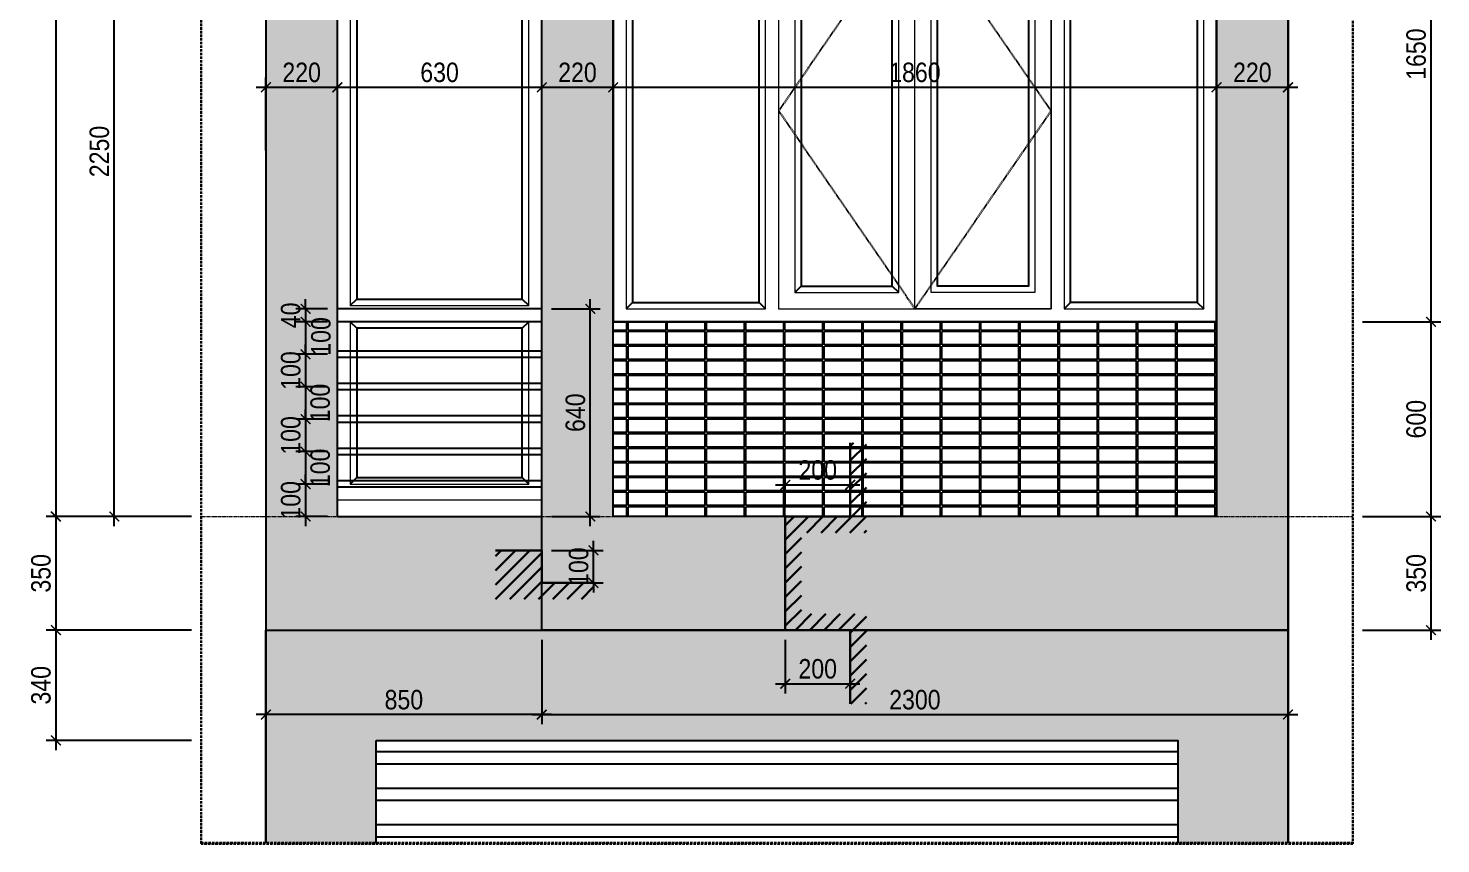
# Model space of a CAD drawing. Header units: millimetres. Extents: x -82962 to 19744, y -138000 to 4535.
# Drawn here: x -7870 to -3517, y -92040 to -89527 of the extents above; entities that cross this region are included whole.
import ezdxf
from ezdxf.xclip import XClip

# ---------------------------------------------------------------- set-up
doc = ezdxf.new("R2010")
doc.units = ezdxf.units.MM
doc.header["$LTSCALE"] = 1000
doc.header["$MEASUREMENT"] = 0
doc.header["$XCLIPFRAME"] = 2
doc.header["$PDMODE"] = 3
doc.linetypes.add('CENTER2', pattern=[1.125, 0.75, -0.125, 0.125, -0.125])
doc.linetypes.add('HIDDEN', pattern=[0.375, 0.25, -0.125])
doc.layers.get('0').update_dxf_attribs({"lineweight": 30})
doc.layers.get('DEFPOINTS').update_dxf_attribs({"color": 4, "lineweight": 30})
for name, color, linetype in [('A-TUONG', 4, 'Continuous'), ('HATCH', 251, 'Continuous'), ('net-vatlieu', 250, 'Continuous'), ('NETDUT', 8, 'Continuous')]:
    doc.layers.add(name, color=color, linetype=linetype)
for name, color, linetype, lineweight in [('CCA - DOOR', 34, 'Continuous', 20), ('Door-Windows', 142, 'Continuous', 25), ('NET CAT', 11, 'Continuous', 5), ('THAY', 4, 'Continuous', 30), ('TRUC', 1, 'CENTER2', 9)]:
    doc.layers.add(name, color=color, linetype=linetype, lineweight=lineweight)
doc.styles.add('ARIAL', font='arial.ttf', dxfattribs={"width": 0.85})
doc.dimstyles.new('DIM 1-100', dxfattribs={"dimscale": 0, "dimtxt": 2, "dimasz": 1, "dimexe": 1, "dimexo": 1, "dimgap": 0.5, "dimtad": 1, "dimdec": 4, "dimrnd": 1, "dimdsep": 46, "dimtxsty": 'ARIAL', "dimblk1": 'ARCHTICK', "dimblk2": 'ARCHTICK', "dimsah": 1, "dimcen": 2, "dimdle": 1, "dimclrd": 9, "dimclre": 9, "dimclrt": 1, "dimadec": 0, "dimazin": 0, "dimtfac": 1, "dimtdec": 4, "dimtix": 1, "dimtmove": 2, "dimatfit": 3, "dimldrblk": 'DOT', "dimfxl": 1, "dimtvp": 1, "dimtolj": 1, "dimarcsym": 0})
pattern_1 = [(45, (-3105.553, -22425.494), (-22.097087, 22.097087), [])]

# ---------------------------------------------------------------- blocks, each defined once
blk = doc.blocks.new('md')
at = {"layer": 'HATCH', "ltscale": 0.2}
h = blk.add_hatch(dxfattribs=at)
h.set_pattern_fill('BRICK20', color=256, scale=15, style=0, pattern_type=2)
h.set_pattern_definition([(180, (-93160.23, -104948.21), (-6e-15, -45), [116.25, -4.60305]), (90, (-93160.23, -104948.21), (-120.85305, 7e-15), [41.25, -3.75]), (90, (-93156.48, -104948.21), (-120.85305, 7e-15), [41.25, -3.75]), (180, (-93160.23, -104951.96), (-6e-15, -45), [116.25, -4.60305])])
h.paths.add_polyline_path([(-78592.6, -127831.1), (-79057.6, -127831.1), (-79522.6, -127831.1), (-79987.6, -127831.1), (-80372.6, -127831.1), (-80372.6, -128431.1), (-78592.6, -128431.1)])
h.paths.add_polyline_path([(-80372.6, -127831.1), (-80452.6, -127831.1), (-80452.6, -128431.1), (-80372.6, -128431.1)])
h = blk.add_hatch(dxfattribs=at)
h.set_pattern_fill('ANSI32', color=256, scale=300, angle=135, style=0)
h.set_pattern_definition([(180, (-81072.57, -132181.11), (-2e-14, -112.5), []), (180, (-81110.07, -132143.61), (-2e-14, -112.5), [])])
h.paths.add_polyline_path([(-81182.6, -129121.1), (-78712.6, -129121.1), (-78712.6, -132031.1), (-81182.6, -132031.1)])
at = {"layer": 'net-vatlieu', "ltscale": 0.2}
h = blk.add_hatch(dxfattribs=at)
h.set_pattern_fill('AR-SAND', color=256, scale=20, style=0)
h.set_pattern_definition([(37.5, (-80672.57, -128781.108), (-1.25987, 38.536475), [0, -30.4, 0, -34, 0, -32.5]), (7.5, (-80672.57, -128781.11), (35.39553, 56.44292), [0, -16.4, 0, -27.4, 0, -10.5]), (327.5, (-80697.17, -128781.108), (62.28284, 0.11318), [0, -10, 0, -36, 0, -47]), (317.5, (-80697.17, -128781.11), (60.12253, 17.5535), [0, -5, 0, -23.6, 0, -27])])
h.paths.add_polyline_path([(-80672.6, -128431.1), (-81302.6, -128431.1), (-81302.6, -127791.1), (-81302.6, -126181.1), (-81302.6, -118201.1), (-78372.6, -118201.1), (-78372.6, -117981.1), (-81522.6, -117981.1), (-81522.6, -128781.1), (-80672.6, -128781.1)])
h = blk.add_hatch(dxfattribs=at)
h.set_pattern_fill('AR-SAND', color=256, scale=30, style=0)
h.set_pattern_definition([(37.5, (-80672.57, -128781.11), (-1.8898, 57.8047), [0, -45.6, 0, -51, 0, -48.75]), (7.5, (-80672.57, -128781.11), (53.0933, 84.6644), [0, -24.6, 0, -41.1, 0, -15.75]), (327.5, (-80709.47, -128781.11), (93.42426, 0.16977), [0, -15, 0, -54, 0, -70.5]), (317.5, (-80709.47, -128781.11), (90.1838, 26.3303), [0, -7.5, 0, -35.4, 0, -40.5])])
h.paths.add_polyline_path([(-78372.6, -124831.1), (-80672.6, -124831.1), (-80672.6, -128781.1), (-78372.6, -128781.1)])
h.paths.add_polyline_path([(-78592.6, -125181.1), (-78592.6, -128431.1), (-80452.6, -128431.1), (-80452.6, -125181.1)], flags=16)
h = blk.add_hatch(dxfattribs=at)
h.set_pattern_fill('AR-CONC', color=256, scale=20, style=0)
h.set_pattern_definition([(50, (0, -450), (143.45204, -12.55043), [15, -165]), (355, (0, -450), (-27.75027, 150.43843), [12, -132]), (100.4514, (11.95, -451.05), (115.70188, 137.88791), [12.74804, -140.22842]), (46.1842, (0, -410), (213.4482, -33.1038), [22.5, -247.5]), (96.6356, (17.79, -412.76), (186.93254, 194.82357), [19.12206, -210.3426]), (351.1842, (0, -410), (186.9324, 194.82372), [18, -198]), (21, (20, -420), (119.38141, -80.52378), [15, -165]), (326, (20, -420), (48.66307, 145.03001), [12, -132]), (71.4514, (29.95, -426.71), (168.04453, 64.5061), [12.74804, -140.22842]), (37.5, (0, -450), (2.431971, 66.57877), [0, -130.4, 0, -134, 0, -132.5]), (7.5, (0, -450), (52.613907, 78.882342), [0, -76.4, 0, -127.4, 0, -50.5]), (327.5, (-44.6, -450), (106.764487, -4.510974), [0, -50, 0, -156, 0, -207]), (317.5, (-64.6, -450), (116.637234, 20.020996), [0, -65, 0, -103.6, 0, -147])])
h.paths.add_polyline_path([(-78372.6, -128781.1), (-81522.6, -128781.1), (-81522.6, -132181.1), (-81182.6, -132181.1), (-81182.6, -129121.1), (-78712.6, -129121.1), (-78712.6, -132181.1), (-78372.6, -132181.1)])
at = {"ltscale": 0.2}
blk.add_lwpolyline([(-80452.6, -126181.1), (-78592.6, -126181.1), (-78592.6, -127831.1), (-80452.6, -127831.1)], close=True, dxfattribs=at)
at = {"layer": 'A-TUONG', "linetype": 'Continuous'}
blk.add_line((-81302.6, -128431.1), (-80672.6, -128431.1), dxfattribs=at)
for points in [[(-81522.6, -132181.1), (-78372.6, -132181.1), (-78372.6, -117981.1), (-81522.6, -117981.1)], [(-80672.6, -124831.1), (-78372.6, -124831.1), (-78372.6, -128781.1), (-80672.6, -128781.1)], [(-80452.6, -125181.1), (-78592.6, -125181.1), (-78592.6, -128431.1), (-80452.6, -128431.1)], [(-81522.6, -128781.1), (-78372.6, -128781.1), (-78372.6, -132181.1), (-81522.6, -132181.1)], [(-81182.6, -129121.1), (-78712.6, -129121.1), (-78712.6, -132031.1), (-81182.6, -132031.1)]]:
    blk.add_lwpolyline(points, close=True, dxfattribs=at)
blk.add_lwpolyline([(-81302.6, -128431.1), (-81302.6, -118201.1), (-78372.6, -118201.1)], dxfattribs=at)
at = {"layer": 'CCA - DOOR'}
for points in [[(-81302.6, -126181.1), (-80672.6, -126181.1), (-80672.6, -128381.1), (-81302.6, -128381.1)], [(-80712.6, -126571.1), (-81262.6, -126571.1), (-81262.6, -127781.1), (-80712.6, -127781.1)], [(-79982.6, -126571.1), (-80412.6, -126571.1), (-80412.6, -127791.1), (-79982.6, -127791.1)], [(-79102.6, -126571.1), (-79942.6, -126571.1), (-79942.6, -127791.1), (-79102.6, -127791.1)], [(-79522.6, -126571.1), (-79942.6, -126571.1), (-79942.6, -127791.1), (-79522.6, -127791.1)], [(-79522.6, -126571.1), (-79102.6, -126571.1), (-79102.6, -127791.1), (-79522.6, -127791.1)], [(-78632.6, -126571.1), (-79062.6, -126571.1), (-79062.6, -127791.1), (-78632.6, -127791.1)], [(-79572.6, -126621.1), (-79892.6, -126621.1), (-79892.6, -127741.1), (-79572.6, -127741.1)], [(-79472.6, -126621.1), (-79152.6, -126621.1), (-79152.6, -127741.1), (-79472.6, -127741.1)], [(-80712.6, -127831.1), (-81262.6, -127831.1), (-81262.6, -128331.1), (-80712.6, -128331.1)]]:
    blk.add_lwpolyline(points, close=True, dxfattribs=at)
at = {"layer": 'Door-Windows', "ltscale": 0.2}
for p, q in [((-80672.6, -127791.1), (-81302.6, -127791.1)), ((-80672.6, -127831.1), (-81302.6, -127831.1)), ((-80672.6, -127921.1), (-81302.6, -127921.1)), ((-80672.6, -127941.1), (-81302.6, -127941.1)), ((-80672.6, -128021.1), (-81302.6, -128021.1)), ((-80672.6, -128041.1), (-81302.6, -128041.1)), ((-80672.6, -128121.1), (-81302.6, -128121.1)), ((-80672.6, -128141.1), (-81302.6, -128141.1)), ((-80672.6, -128221.1), (-81302.6, -128221.1)), ((-80672.6, -128241.1), (-81302.6, -128241.1)), ((-80672.6, -128321.1), (-81302.6, -128321.1)), ((-80672.6, -128341.1), (-81302.6, -128341.1))]:
    blk.add_line(p, q, dxfattribs=at)
at = {"layer": 'NET CAT', "ltscale": 0.2}
blk.add_line((-81522.6, -128781.1), (-78372.6, -128781.1), dxfattribs=at)
at = {"layer": 'net-vatlieu', "ltscale": 0.2}
for points in [[(-80732.6, -126591.1), (-81242.6, -126591.1), (-81242.6, -127761.1), (-80732.6, -127761.1)], [(-80002.6, -126591.1), (-80392.6, -126591.1), (-80392.6, -127771.1), (-80002.6, -127771.1)], [(-79042.6, -126591.1), (-78652.6, -126591.1), (-78652.6, -127771.1), (-79042.6, -127771.1)], [(-79592.6, -126641.1), (-79872.6, -126641.1), (-79872.6, -127721.1), (-79592.6, -127721.1)], [(-79452.6, -126641.1), (-79172.6, -126641.1), (-79172.6, -127721.1), (-79452.6, -127721.1)], [(-80732.6, -127851.1), (-81242.6, -127851.1), (-81242.6, -128311.1), (-80732.6, -128311.1)]]:
    blk.add_lwpolyline(points, close=True, dxfattribs=at)
for points in [[(-79892.6, -127741.1), (-79872.6, -127721.1)], [(-79572.6, -127741.1), (-79592.6, -127721.1)], [(-81262.6, -127781.1), (-81242.6, -127761.1)], [(-80732.6, -127761.1), (-80712.6, -127781.1)], [(-80392.6, -127771.1), (-80412.6, -127791.1)], [(-80002.6, -127771.1), (-79982.6, -127791.1)], [(-79042.6, -127771.1), (-79062.6, -127791.1)], [(-78652.6, -127771.1), (-78632.6, -127791.1)], [(-81262.6, -127831.1), (-81242.6, -127851.1)], [(-80732.6, -127851.1), (-80712.6, -127831.1)], [(-81262.6, -128331.1), (-81242.6, -128311.1)], [(-80732.6, -128311.1), (-80712.6, -128331.1)]]:
    blk.add_lwpolyline(points, dxfattribs=at)
at = {"layer": 'NETDUT', "linetype": 'HIDDEN', "ltscale": 0.01}
for points in [[(-79522.6, -126571.1), (-79942.6, -127181.1), (-79522.6, -127791.1)], [(-79522.6, -127791.1), (-79102.6, -127181.1), (-79522.6, -126571.1)]]:
    blk.add_lwpolyline(points, dxfattribs=at)
at = {"layer": 'TRUC', "ltscale": 0.015}
for p, q in [((-81522.6, -117735.6), (-81522.6, -132293.8)), ((-78372.6, -117735.6), (-78372.6, -132293.8)), ((-82614.2, -128431.1), (-77066.3, -128431.1))]:
    blk.add_line(p, q, dxfattribs=at)
blk = doc.blocks.new('_ARCHTICK')
at = {"color": 0, "linetype": 'ByBlock', "const_width": 0.15}
blk.add_lwpolyline([(-0.5, -0.5), (0.5, 0.5)], dxfattribs=at)
blk = doc.blocks.new('*D667')
at = {"layer": 'DEFPOINTS', "color": 0, "ltscale": 0.2, "transparency": 16777216}
for p in [(-7604.9, -88781.9), (-7337.3, -88781.9), (-7337.3, -91031.9)]:
    blk.add_point(p, dxfattribs=at)
at = {"layer": 'THAY', "color": 9, "lineweight": -2, "ltscale": 0.2, "transparency": 16777216}
for p, q in [((-7604.9, -91061.9), (-7604.9, -88751.9)), ((-7367.3, -88781.9), (-7634.9, -88781.9)), ((-7367.3, -91031.9), (-7634.9, -91031.9))]:
    blk.add_line(p, q, dxfattribs=at)
at = {"layer": 'THAY', "color": 9, "lineweight": -2, "ltscale": 0.2, "transparency": 16777216, "xscale": 30, "yscale": 30, "zscale": 30}
for p, rotation in [((-7604.9, -88781.9), 90), ((-7604.9, -91031.9), 270)]:
    blk.add_blockref('_ARCHTICK', p, dxfattribs=dict(at, rotation=rotation))
at = {"layer": 'THAY', "color": 1, "ltscale": 0.2, "transparency": 16777216, "insert": (-7650.6, -89906.9), "char_height": 60, "attachment_point": 5, "rotation": 90, "style": 'ARIAL'}
blk.add_mtext('\\A1;2250', dxfattribs=at)
blk = doc.blocks.new('_DOT')
at = {"color": 0, "linetype": 'ByBlock', "ltscale": 10}
blk.add_line((-0.5, 0), (-1, 0), dxfattribs=at)
at = {"color": 0, "linetype": 'ByBlock', "ltscale": 10, "const_width": 0.5}
blk.add_lwpolyline([(-0.25, 0, 1), (0.25, 0, 1)], format="xyb", close=True, dxfattribs=at)
blk = doc.blocks.new('*D670')
at = {"layer": 'DEFPOINTS', "color": 0, "ltscale": 0.2, "transparency": 16777216}
for p in [(-7337.3, -87431.9), (-7784.9, -91031.9), (-7337.3, -91031.9)]:
    blk.add_point(p, dxfattribs=at)
at = {"layer": 'THAY', "color": 9, "lineweight": -2, "ltscale": 0.2, "transparency": 16777216}
for p, q in [((-7784.9, -87401.9), (-7784.9, -91061.9)), ((-7367.3, -87431.9), (-7814.9, -87431.9)), ((-7367.3, -91031.9), (-7814.9, -91031.9))]:
    blk.add_line(p, q, dxfattribs=at)
at = {"layer": 'THAY', "color": 9, "lineweight": -2, "ltscale": 0.2, "transparency": 16777216, "xscale": 30, "yscale": 30, "zscale": 30}
for p, rotation in [((-7784.9, -87431.9), 90), ((-7784.9, -91031.9), 270)]:
    blk.add_blockref('_ARCHTICK', p, dxfattribs=dict(at, rotation=rotation))
at = {"layer": 'THAY', "color": 1, "ltscale": 0.2, "transparency": 16777216, "insert": (-7830.6, -89231.9), "char_height": 60, "attachment_point": 5, "rotation": 90, "style": 'ARIAL'}
blk.add_mtext('\\A1;3600', dxfattribs=at)
blk = doc.blocks.new('*D680')
at = {"layer": 'DEFPOINTS', "color": 0, "ltscale": 0.2, "transparency": 16777216}
for p in [(-6287.3, -91136.3), (-6127.9, -91136.3), (-6287.3, -91236.3)]:
    blk.add_point(p, dxfattribs=at)
at = {"layer": 'THAY', "color": 9, "lineweight": -2, "ltscale": 0.2, "transparency": 16777216}
for p, q in [((-6127.9, -91136.3), (-6127.9, -91106.3)), ((-6257.3, -91136.3), (-6097.9, -91136.3)), ((-6127.9, -91236.3), (-6127.9, -91136.3)), ((-6257.3, -91236.3), (-6097.9, -91236.3)), ((-6127.9, -91236.3), (-6127.9, -91266.3))]:
    blk.add_line(p, q, dxfattribs=at)
at = {"layer": 'THAY', "color": 9, "lineweight": -2, "ltscale": 0.2, "transparency": 16777216, "xscale": 30, "yscale": 30, "zscale": 30}
for p, rotation in [((-6127.9, -91136.3), 270), ((-6127.9, -91236.3), 90)]:
    blk.add_blockref('_ARCHTICK', p, dxfattribs=dict(at, rotation=rotation))
at = {"layer": 'THAY', "color": 1, "ltscale": 0.2, "transparency": 16777216, "insert": (-6173.5, -91186.3), "char_height": 60, "attachment_point": 5, "rotation": 90, "style": 'ARIAL'}
blk.add_mtext('\\A1;100', dxfattribs=at)
blk = doc.blocks.new('*D681')
at = {"layer": 'DEFPOINTS', "color": 0, "ltscale": 0.2, "transparency": 16777216}
for p in [(-5336.8, -90934.3), (-5536.8, -91031.9), (-5336.8, -91031.9)]:
    blk.add_point(p, dxfattribs=at)
at = {"layer": 'THAY', "color": 9, "lineweight": -2, "ltscale": 0.2, "transparency": 16777216}
for p, q in [((-5566.8, -90934.3), (-5306.8, -90934.3)), ((-5536.8, -91001.9), (-5536.8, -90904.3)), ((-5336.8, -91001.9), (-5336.8, -90904.3))]:
    blk.add_line(p, q, dxfattribs=at)
at = {"layer": 'THAY', "color": 9, "lineweight": -2, "ltscale": 0.2, "transparency": 16777216, "xscale": 30, "yscale": 30, "zscale": 30, "rotation": 180}
blk.add_blockref('_ARCHTICK', (-5536.8, -90934.3), dxfattribs=at)
at = {"layer": 'THAY', "color": 9, "lineweight": -2, "ltscale": 0.2, "transparency": 16777216, "xscale": 30, "yscale": 30, "zscale": 30}
blk.add_blockref('_ARCHTICK', (-5336.8, -90934.3), dxfattribs=at)
at = {"layer": 'THAY', "color": 1, "ltscale": 0.2, "transparency": 16777216, "insert": (-5436.8, -90888.7), "char_height": 60, "attachment_point": 5, "style": 'ARIAL'}
blk.add_mtext('\\A1;200', dxfattribs=at)
blk = doc.blocks.new('*D703')
at = {"layer": 'DEFPOINTS', "color": 0, "ltscale": 0.2, "transparency": 16777216}
for p in [(-6917.3, -89709.1), (-7137.3, -89933.4), (-6917.3, -89933.4)]:
    blk.add_point(p, dxfattribs=at)
at = {"layer": 'THAY', "color": 9, "lineweight": -2, "ltscale": 0.2, "transparency": 16777216}
for p, q in [((-7167.3, -89709.1), (-6887.3, -89709.1)), ((-7137.3, -89903.4), (-7137.3, -89679.1)), ((-6917.3, -89903.4), (-6917.3, -89679.1))]:
    blk.add_line(p, q, dxfattribs=at)
at = {"layer": 'THAY', "color": 9, "lineweight": -2, "ltscale": 0.2, "transparency": 16777216, "xscale": 30, "yscale": 30, "zscale": 30, "rotation": 180}
blk.add_blockref('_ARCHTICK', (-7137.3, -89709.1), dxfattribs=at)
at = {"layer": 'THAY', "color": 9, "lineweight": -2, "ltscale": 0.2, "transparency": 16777216, "xscale": 30, "yscale": 30, "zscale": 30}
blk.add_blockref('_ARCHTICK', (-6917.3, -89709.1), dxfattribs=at)
at = {"layer": 'THAY', "color": 1, "ltscale": 0.2, "transparency": 16777216, "insert": (-7027.3, -89663.4), "char_height": 60, "attachment_point": 5, "style": 'ARIAL'}
blk.add_mtext('\\A1;220', dxfattribs=at)
blk = doc.blocks.new('*D704')
at = {"layer": 'DEFPOINTS', "color": 0, "ltscale": 0.2, "transparency": 16777216}
for p in [(-6287.3, -89709.1), (-6917.3, -89933.4), (-6287.3, -89933.4)]:
    blk.add_point(p, dxfattribs=at)
at = {"layer": 'THAY', "color": 9, "lineweight": -2, "ltscale": 0.2, "transparency": 16777216}
for p, q in [((-6947.3, -89709.1), (-6257.3, -89709.1)), ((-6917.3, -89903.4), (-6917.3, -89679.1)), ((-6287.3, -89903.4), (-6287.3, -89679.1))]:
    blk.add_line(p, q, dxfattribs=at)
at = {"layer": 'THAY', "color": 9, "lineweight": -2, "ltscale": 0.2, "transparency": 16777216, "xscale": 30, "yscale": 30, "zscale": 30, "rotation": 180}
blk.add_blockref('_ARCHTICK', (-6917.3, -89709.1), dxfattribs=at)
at = {"layer": 'THAY', "color": 9, "lineweight": -2, "ltscale": 0.2, "transparency": 16777216, "xscale": 30, "yscale": 30, "zscale": 30}
blk.add_blockref('_ARCHTICK', (-6287.3, -89709.1), dxfattribs=at)
at = {"layer": 'THAY', "color": 1, "ltscale": 0.2, "transparency": 16777216, "insert": (-6602.3, -89663.4), "char_height": 60, "attachment_point": 5, "style": 'ARIAL'}
blk.add_mtext('\\A1;630', dxfattribs=at)
blk = doc.blocks.new('*D705')
at = {"layer": 'DEFPOINTS', "color": 0, "ltscale": 0.2, "transparency": 16777216}
for p in [(-6067.3, -89709.1), (-6287.3, -89933.4), (-6067.3, -89933.4)]:
    blk.add_point(p, dxfattribs=at)
at = {"layer": 'THAY', "color": 9, "lineweight": -2, "ltscale": 0.2, "transparency": 16777216}
for p, q in [((-6317.3, -89709.1), (-6037.3, -89709.1)), ((-6287.3, -89903.4), (-6287.3, -89679.1)), ((-6067.3, -89903.4), (-6067.3, -89679.1))]:
    blk.add_line(p, q, dxfattribs=at)
at = {"layer": 'THAY', "color": 9, "lineweight": -2, "ltscale": 0.2, "transparency": 16777216, "xscale": 30, "yscale": 30, "zscale": 30, "rotation": 180}
blk.add_blockref('_ARCHTICK', (-6287.3, -89709.1), dxfattribs=at)
at = {"layer": 'THAY', "color": 9, "lineweight": -2, "ltscale": 0.2, "transparency": 16777216, "xscale": 30, "yscale": 30, "zscale": 30}
blk.add_blockref('_ARCHTICK', (-6067.3, -89709.1), dxfattribs=at)
at = {"layer": 'THAY', "color": 1, "ltscale": 0.2, "transparency": 16777216, "insert": (-6177.3, -89663.4), "char_height": 60, "attachment_point": 5, "style": 'ARIAL'}
blk.add_mtext('\\A1;220', dxfattribs=at)
blk = doc.blocks.new('*D706')
at = {"layer": 'DEFPOINTS', "color": 0, "ltscale": 0.2, "transparency": 16777216}
for p in [(-4207.3, -89709.1), (-6067.3, -89933.4), (-4207.3, -89933.4)]:
    blk.add_point(p, dxfattribs=at)
at = {"layer": 'THAY', "color": 9, "lineweight": -2, "ltscale": 0.2, "transparency": 16777216}
for p, q in [((-6097.3, -89709.1), (-4177.3, -89709.1)), ((-6067.3, -89903.4), (-6067.3, -89679.1)), ((-4207.3, -89903.4), (-4207.3, -89679.1))]:
    blk.add_line(p, q, dxfattribs=at)
at = {"layer": 'THAY', "color": 9, "lineweight": -2, "ltscale": 0.2, "transparency": 16777216, "xscale": 30, "yscale": 30, "zscale": 30, "rotation": 180}
blk.add_blockref('_ARCHTICK', (-6067.3, -89709.1), dxfattribs=at)
at = {"layer": 'THAY', "color": 9, "lineweight": -2, "ltscale": 0.2, "transparency": 16777216, "xscale": 30, "yscale": 30, "zscale": 30}
blk.add_blockref('_ARCHTICK', (-4207.3, -89709.1), dxfattribs=at)
at = {"layer": 'THAY', "color": 1, "ltscale": 0.2, "transparency": 16777216, "insert": (-5137.3, -89663.4), "char_height": 60, "attachment_point": 5, "style": 'ARIAL'}
blk.add_mtext('\\A1;1860', dxfattribs=at)
blk = doc.blocks.new('*D707')
at = {"layer": 'DEFPOINTS', "color": 0, "ltscale": 0.2, "transparency": 16777216}
for p in [(-3987.3, -89709.1), (-4207.3, -89933.4), (-3987.3, -89933.4)]:
    blk.add_point(p, dxfattribs=at)
at = {"layer": 'THAY', "color": 9, "lineweight": -2, "ltscale": 0.2, "transparency": 16777216}
for p, q in [((-4237.3, -89709.1), (-3957.3, -89709.1)), ((-4207.3, -89903.4), (-4207.3, -89679.1)), ((-3987.3, -89903.4), (-3987.3, -89679.1))]:
    blk.add_line(p, q, dxfattribs=at)
at = {"layer": 'THAY', "color": 9, "lineweight": -2, "ltscale": 0.2, "transparency": 16777216, "xscale": 30, "yscale": 30, "zscale": 30, "rotation": 180}
blk.add_blockref('_ARCHTICK', (-4207.3, -89709.1), dxfattribs=at)
at = {"layer": 'THAY', "color": 9, "lineweight": -2, "ltscale": 0.2, "transparency": 16777216, "xscale": 30, "yscale": 30, "zscale": 30}
blk.add_blockref('_ARCHTICK', (-3987.3, -89709.1), dxfattribs=at)
at = {"layer": 'THAY', "color": 1, "ltscale": 0.2, "transparency": 16777216, "insert": (-4097.3, -89663.4), "char_height": 60, "attachment_point": 5, "style": 'ARIAL'}
blk.add_mtext('\\A1;220', dxfattribs=at)
blk = doc.blocks.new('*D711')
at = {"layer": 'DEFPOINTS', "color": 0, "ltscale": 0.2, "transparency": 16777216}
for p in [(-7137.3, -91381.9), (-6287.3, -91381.9), (-7137.3, -91642.3)]:
    blk.add_point(p, dxfattribs=at)
at = {"layer": 'THAY', "color": 9, "lineweight": -2, "ltscale": 0.2, "transparency": 16777216}
for p, q in [((-7137.3, -91411.9), (-7137.3, -91672.3)), ((-6287.3, -91411.9), (-6287.3, -91672.3)), ((-6257.3, -91642.3), (-7167.3, -91642.3))]:
    blk.add_line(p, q, dxfattribs=at)
at = {"layer": 'THAY', "color": 9, "lineweight": -2, "ltscale": 0.2, "transparency": 16777216, "xscale": 30, "yscale": 30, "zscale": 30, "rotation": 180}
blk.add_blockref('_ARCHTICK', (-7137.3, -91642.3), dxfattribs=at)
at = {"layer": 'THAY', "color": 9, "lineweight": -2, "ltscale": 0.2, "transparency": 16777216, "xscale": 30, "yscale": 30, "zscale": 30}
blk.add_blockref('_ARCHTICK', (-6287.3, -91642.3), dxfattribs=at)
at = {"layer": 'THAY', "color": 1, "ltscale": 0.2, "transparency": 16777216, "insert": (-6712.3, -91596.7), "char_height": 60, "attachment_point": 5, "style": 'ARIAL'}
blk.add_mtext('\\A1;850', dxfattribs=at)
blk = doc.blocks.new('*D712')
at = {"layer": 'DEFPOINTS', "color": 0, "ltscale": 0.2, "transparency": 16777216}
for p in [(-6287.3, -91381.9), (-3987.3, -91381.9), (-3987.3, -91642.3)]:
    blk.add_point(p, dxfattribs=at)
at = {"layer": 'THAY', "color": 9, "lineweight": -2, "ltscale": 0.2, "transparency": 16777216}
for p, q in [((-6287.3, -91411.9), (-6287.3, -91672.3)), ((-3987.3, -91411.9), (-3987.3, -91672.3)), ((-6317.3, -91642.3), (-3957.3, -91642.3))]:
    blk.add_line(p, q, dxfattribs=at)
at = {"layer": 'THAY', "color": 9, "lineweight": -2, "ltscale": 0.2, "transparency": 16777216, "xscale": 30, "yscale": 30, "zscale": 30, "rotation": 180}
blk.add_blockref('_ARCHTICK', (-6287.3, -91642.3), dxfattribs=at)
at = {"layer": 'THAY', "color": 9, "lineweight": -2, "ltscale": 0.2, "transparency": 16777216, "xscale": 30, "yscale": 30, "zscale": 30}
blk.add_blockref('_ARCHTICK', (-3987.3, -91642.3), dxfattribs=at)
at = {"layer": 'THAY', "color": 1, "ltscale": 0.2, "transparency": 16777216, "insert": (-5137.3, -91596.7), "char_height": 60, "attachment_point": 5, "style": 'ARIAL'}
blk.add_mtext('\\A1;2300', dxfattribs=at)
blk = doc.blocks.new('*D713')
at = {"layer": 'DEFPOINTS', "color": 0, "ltscale": 0.2, "transparency": 16777216}
for p in [(-5536.8, -91381.9), (-5336.8, -91381.9), (-5336.8, -91547.2)]:
    blk.add_point(p, dxfattribs=at)
at = {"layer": 'THAY', "color": 9, "lineweight": -2, "ltscale": 0.2, "transparency": 16777216}
for p, q in [((-5536.8, -91411.9), (-5536.8, -91577.2)), ((-5336.8, -91411.9), (-5336.8, -91577.2)), ((-5566.8, -91547.2), (-5306.8, -91547.2))]:
    blk.add_line(p, q, dxfattribs=at)
at = {"layer": 'THAY', "color": 9, "lineweight": -2, "ltscale": 0.2, "transparency": 16777216, "xscale": 30, "yscale": 30, "zscale": 30, "rotation": 180}
blk.add_blockref('_ARCHTICK', (-5536.8, -91547.2), dxfattribs=at)
at = {"layer": 'THAY', "color": 9, "lineweight": -2, "ltscale": 0.2, "transparency": 16777216, "xscale": 30, "yscale": 30, "zscale": 30}
blk.add_blockref('_ARCHTICK', (-5336.8, -91547.2), dxfattribs=at)
at = {"layer": 'THAY', "color": 1, "ltscale": 0.2, "transparency": 16777216, "insert": (-5436.8, -91501.5), "char_height": 60, "attachment_point": 5, "style": 'ARIAL'}
blk.add_mtext('\\A1;200', dxfattribs=at)
blk = doc.blocks.new('*D714')
at = {"layer": 'DEFPOINTS', "color": 0, "ltscale": 0.2, "transparency": 16777216}
for p in [(-7337.3, -91031.9), (-7784.9, -91381.9), (-7337.3, -91381.9)]:
    blk.add_point(p, dxfattribs=at)
at = {"layer": 'THAY', "color": 9, "lineweight": -2, "ltscale": 0.2, "transparency": 16777216}
for p, q in [((-7784.9, -91001.9), (-7784.9, -91411.9)), ((-7367.3, -91031.9), (-7814.9, -91031.9)), ((-7367.3, -91381.9), (-7814.9, -91381.9))]:
    blk.add_line(p, q, dxfattribs=at)
at = {"layer": 'THAY', "color": 9, "lineweight": -2, "ltscale": 0.2, "transparency": 16777216, "xscale": 30, "yscale": 30, "zscale": 30}
for p, rotation in [((-7784.9, -91031.9), 90), ((-7784.9, -91381.9), 270)]:
    blk.add_blockref('_ARCHTICK', p, dxfattribs=dict(at, rotation=rotation))
at = {"layer": 'THAY', "color": 1, "ltscale": 0.2, "transparency": 16777216, "insert": (-7830.6, -91206.9), "char_height": 60, "attachment_point": 5, "rotation": 90, "style": 'ARIAL'}
blk.add_mtext('\\A1;350', dxfattribs=at)
blk = doc.blocks.new('*D715')
at = {"layer": 'DEFPOINTS', "color": 0, "ltscale": 0.2, "transparency": 16777216}
for p in [(-6917.3, -90391.9), (-7015.2, -90431.9), (-6917.3, -90431.9)]:
    blk.add_point(p, dxfattribs=at)
at = {"layer": 'THAY', "color": 9, "lineweight": -2, "ltscale": 0.2, "transparency": 16777216}
for p, q in [((-7015.2, -90391.9), (-7015.2, -90361.9)), ((-6947.3, -90391.9), (-7045.2, -90391.9)), ((-7015.2, -90391.9), (-7015.2, -90431.9)), ((-6947.3, -90431.9), (-7045.2, -90431.9)), ((-7015.2, -90431.9), (-7015.2, -90461.9))]:
    blk.add_line(p, q, dxfattribs=at)
at = {"layer": 'THAY', "color": 9, "lineweight": -2, "ltscale": 0.2, "transparency": 16777216, "xscale": 30, "yscale": 30, "zscale": 30}
for p, rotation in [((-7015.2, -90391.9), 270), ((-7015.2, -90431.9), 90)]:
    blk.add_blockref('_ARCHTICK', p, dxfattribs=dict(at, rotation=rotation))
at = {"layer": 'THAY', "color": 1, "ltscale": 0.2, "transparency": 16777216, "insert": (-7060.8, -90411.9), "char_height": 60, "attachment_point": 5, "rotation": 90, "style": 'ARIAL'}
blk.add_mtext('\\A1;40', dxfattribs=at)
blk = doc.blocks.new('*D716')
at = {"layer": 'DEFPOINTS', "color": 0, "ltscale": 0.2, "transparency": 16777216}
for p in [(-6917.3, -90431.9), (-7015.2, -90531.9), (-6917.3, -90531.9)]:
    blk.add_point(p, dxfattribs=at)
at = {"layer": 'THAY', "color": 9, "lineweight": -2, "ltscale": 0.2, "transparency": 16777216}
for p, q in [((-7015.2, -90401.9), (-7015.2, -90561.9)), ((-6947.3, -90431.9), (-7045.2, -90431.9)), ((-6947.3, -90531.9), (-7045.2, -90531.9))]:
    blk.add_line(p, q, dxfattribs=at)
at = {"layer": 'THAY', "color": 9, "lineweight": -2, "ltscale": 0.2, "transparency": 16777216, "xscale": 30, "yscale": 30, "zscale": 30}
for p, rotation in [((-7015.2, -90431.9), 90), ((-7015.2, -90531.9), 270)]:
    blk.add_blockref('_ARCHTICK', p, dxfattribs=dict(at, rotation=rotation))
at = {"layer": 'THAY', "color": 1, "ltscale": 0.2, "transparency": 16777216, "insert": (-6967.8, -90476.9), "char_height": 60, "attachment_point": 5, "rotation": 90, "style": 'ARIAL'}
blk.add_mtext('\\A1;100', dxfattribs=at)
blk = doc.blocks.new('*D717')
at = {"layer": 'DEFPOINTS', "color": 0, "ltscale": 0.2, "transparency": 16777216}
for p in [(-6917.3, -90531.9), (-7015.2, -90631.9), (-6917.3, -90631.9)]:
    blk.add_point(p, dxfattribs=at)
at = {"layer": 'THAY', "color": 9, "lineweight": -2, "ltscale": 0.2, "transparency": 16777216}
for p, q in [((-7015.2, -90531.9), (-7015.2, -90501.9)), ((-6947.3, -90531.9), (-7045.2, -90531.9)), ((-7015.2, -90531.9), (-7015.2, -90631.9)), ((-6947.3, -90631.9), (-7045.2, -90631.9)), ((-7015.2, -90631.9), (-7015.2, -90661.9))]:
    blk.add_line(p, q, dxfattribs=at)
at = {"layer": 'THAY', "color": 9, "lineweight": -2, "ltscale": 0.2, "transparency": 16777216, "xscale": 30, "yscale": 30, "zscale": 30}
for p, rotation in [((-7015.2, -90531.9), 270), ((-7015.2, -90631.9), 90)]:
    blk.add_blockref('_ARCHTICK', p, dxfattribs=dict(at, rotation=rotation))
at = {"layer": 'THAY', "color": 1, "ltscale": 0.2, "transparency": 16777216, "insert": (-7060.8, -90581.9), "char_height": 60, "attachment_point": 5, "rotation": 90, "style": 'ARIAL'}
blk.add_mtext('\\A1;100', dxfattribs=at)
blk = doc.blocks.new('*D718')
at = {"layer": 'DEFPOINTS', "color": 0, "ltscale": 0.2, "transparency": 16777216}
for p in [(-6917.3, -90631.9), (-7015.2, -90731.9), (-6917.3, -90731.9)]:
    blk.add_point(p, dxfattribs=at)
at = {"layer": 'THAY', "color": 9, "lineweight": -2, "ltscale": 0.2, "transparency": 16777216}
for p, q in [((-6947.3, -90631.9), (-7045.2, -90631.9)), ((-7015.2, -90601.9), (-7015.2, -90761.9)), ((-6947.3, -90731.9), (-7045.2, -90731.9))]:
    blk.add_line(p, q, dxfattribs=at)
at = {"layer": 'THAY', "color": 9, "lineweight": -2, "ltscale": 0.2, "transparency": 16777216, "xscale": 30, "yscale": 30, "zscale": 30}
for p, rotation in [((-7015.2, -90631.9), 90), ((-7015.2, -90731.9), 270)]:
    blk.add_blockref('_ARCHTICK', p, dxfattribs=dict(at, rotation=rotation))
at = {"layer": 'THAY', "color": 1, "ltscale": 0.2, "transparency": 16777216, "insert": (-6970, -90681.9), "char_height": 60, "attachment_point": 5, "rotation": 90, "style": 'ARIAL'}
blk.add_mtext('\\A1;100', dxfattribs=at)
blk = doc.blocks.new('*D719')
at = {"layer": 'DEFPOINTS', "color": 0, "ltscale": 0.2, "transparency": 16777216}
for p in [(-6917.3, -90731.9), (-7015.2, -90831.9), (-6917.3, -90831.9)]:
    blk.add_point(p, dxfattribs=at)
at = {"layer": 'THAY', "color": 9, "lineweight": -2, "ltscale": 0.2, "transparency": 16777216}
for p, q in [((-7015.2, -90731.9), (-7015.2, -90701.9)), ((-6947.3, -90731.9), (-7045.2, -90731.9)), ((-7015.2, -90731.9), (-7015.2, -90831.9)), ((-6947.3, -90831.9), (-7045.2, -90831.9)), ((-7015.2, -90831.9), (-7015.2, -90861.9))]:
    blk.add_line(p, q, dxfattribs=at)
at = {"layer": 'THAY', "color": 9, "lineweight": -2, "ltscale": 0.2, "transparency": 16777216, "xscale": 30, "yscale": 30, "zscale": 30}
for p, rotation in [((-7015.2, -90731.9), 270), ((-7015.2, -90831.9), 90)]:
    blk.add_blockref('_ARCHTICK', p, dxfattribs=dict(at, rotation=rotation))
at = {"layer": 'THAY', "color": 1, "ltscale": 0.2, "transparency": 16777216, "insert": (-7060.8, -90781.9), "char_height": 60, "attachment_point": 5, "rotation": 90, "style": 'ARIAL'}
blk.add_mtext('\\A1;100', dxfattribs=at)
blk = doc.blocks.new('*D720')
at = {"layer": 'DEFPOINTS', "color": 0, "ltscale": 0.2, "transparency": 16777216}
for p in [(-6917.3, -90831.9), (-7015.2, -90931.9), (-6917.3, -90931.9)]:
    blk.add_point(p, dxfattribs=at)
at = {"layer": 'THAY', "color": 9, "lineweight": -2, "ltscale": 0.2, "transparency": 16777216}
for p, q in [((-7015.2, -90801.9), (-7015.2, -90961.9)), ((-6947.3, -90831.9), (-7045.2, -90831.9)), ((-6947.3, -90931.9), (-7045.2, -90931.9))]:
    blk.add_line(p, q, dxfattribs=at)
at = {"layer": 'THAY', "color": 9, "lineweight": -2, "ltscale": 0.2, "transparency": 16777216, "xscale": 30, "yscale": 30, "zscale": 30}
for p, rotation in [((-7015.2, -90831.9), 90), ((-7015.2, -90931.9), 270)]:
    blk.add_blockref('_ARCHTICK', p, dxfattribs=dict(at, rotation=rotation))
at = {"layer": 'THAY', "color": 1, "ltscale": 0.2, "transparency": 16777216, "insert": (-6970, -90881.9), "char_height": 60, "attachment_point": 5, "rotation": 90, "style": 'ARIAL'}
blk.add_mtext('\\A1;100', dxfattribs=at)
blk = doc.blocks.new('*D721')
at = {"layer": 'DEFPOINTS', "color": 0, "ltscale": 0.2, "transparency": 16777216}
for p in [(-6917.3, -90931.9), (-7015.2, -91031.9), (-6917.3, -91031.9)]:
    blk.add_point(p, dxfattribs=at)
at = {"layer": 'THAY', "color": 9, "lineweight": -2, "ltscale": 0.2, "transparency": 16777216}
for p, q in [((-6947.3, -90931.9), (-7045.2, -90931.9)), ((-7015.2, -90931.9), (-7015.2, -90901.9)), ((-7015.2, -90931.9), (-7015.2, -91031.9)), ((-6947.3, -91031.9), (-7045.2, -91031.9)), ((-7015.2, -91031.9), (-7015.2, -91061.9))]:
    blk.add_line(p, q, dxfattribs=at)
at = {"layer": 'THAY', "color": 9, "lineweight": -2, "ltscale": 0.2, "transparency": 16777216, "xscale": 30, "yscale": 30, "zscale": 30}
for p, rotation in [((-7015.2, -90931.9), 270), ((-7015.2, -91031.9), 90)]:
    blk.add_blockref('_ARCHTICK', p, dxfattribs=dict(at, rotation=rotation))
at = {"layer": 'THAY', "color": 1, "ltscale": 0.2, "transparency": 16777216, "insert": (-7060.8, -90981.9), "char_height": 60, "attachment_point": 5, "rotation": 90, "style": 'ARIAL'}
blk.add_mtext('\\A1;100', dxfattribs=at)
blk = doc.blocks.new('*D722')
at = {"layer": 'DEFPOINTS', "color": 0, "ltscale": 0.2, "transparency": 16777216}
for p in [(-6287.3, -90391.9), (-6137.8, -90391.9), (-6287.3, -91031.9)]:
    blk.add_point(p, dxfattribs=at)
at = {"layer": 'THAY', "color": 9, "lineweight": -2, "ltscale": 0.2, "transparency": 16777216}
for p, q in [((-6137.8, -91061.9), (-6137.8, -90361.9)), ((-6257.3, -90391.9), (-6107.8, -90391.9)), ((-6257.3, -91031.9), (-6107.8, -91031.9))]:
    blk.add_line(p, q, dxfattribs=at)
at = {"layer": 'THAY', "color": 9, "lineweight": -2, "ltscale": 0.2, "transparency": 16777216, "xscale": 30, "yscale": 30, "zscale": 30}
for p, rotation in [((-6137.8, -90391.9), 90), ((-6137.8, -91031.9), 270)]:
    blk.add_blockref('_ARCHTICK', p, dxfattribs=dict(at, rotation=rotation))
at = {"layer": 'THAY', "color": 1, "ltscale": 0.2, "transparency": 16777216, "insert": (-6183.5, -90711.9), "char_height": 60, "attachment_point": 5, "rotation": 90, "style": 'ARIAL'}
blk.add_mtext('\\A1;640', dxfattribs=at)
blk = doc.blocks.new('*D723')
at = {"layer": 'DEFPOINTS', "color": 0, "ltscale": 0.2, "transparency": 16777216}
for p in [(-3787.3, -91031.9), (-3546.6, -91031.9), (-3787.3, -91381.9)]:
    blk.add_point(p, dxfattribs=at)
at = {"layer": 'THAY', "color": 9, "lineweight": -2, "ltscale": 0.2, "transparency": 16777216}
for p, q in [((-3546.6, -91411.9), (-3546.6, -91001.9)), ((-3757.3, -91031.9), (-3516.6, -91031.9)), ((-3757.3, -91381.9), (-3516.6, -91381.9))]:
    blk.add_line(p, q, dxfattribs=at)
at = {"layer": 'THAY', "color": 9, "lineweight": -2, "ltscale": 0.2, "transparency": 16777216, "xscale": 30, "yscale": 30, "zscale": 30}
for p, rotation in [((-3546.6, -91031.9), 90), ((-3546.6, -91381.9), 270)]:
    blk.add_blockref('_ARCHTICK', p, dxfattribs=dict(at, rotation=rotation))
at = {"layer": 'THAY', "color": 1, "ltscale": 0.2, "transparency": 16777216, "insert": (-3592.3, -91206.9), "char_height": 60, "attachment_point": 5, "rotation": 90, "style": 'ARIAL'}
blk.add_mtext('\\A1;350', dxfattribs=at)
blk = doc.blocks.new('*D724')
at = {"layer": 'DEFPOINTS', "color": 0, "ltscale": 0.2, "transparency": 16777216}
for p in [(-3787.3, -90431.9), (-3546.6, -90431.9), (-3787.3, -91031.9)]:
    blk.add_point(p, dxfattribs=at)
at = {"layer": 'THAY', "color": 9, "lineweight": -2, "ltscale": 0.2, "transparency": 16777216}
for p, q in [((-3546.6, -91061.9), (-3546.6, -90401.9)), ((-3757.3, -90431.9), (-3516.6, -90431.9)), ((-3757.3, -91031.9), (-3516.6, -91031.9))]:
    blk.add_line(p, q, dxfattribs=at)
at = {"layer": 'THAY', "color": 9, "lineweight": -2, "ltscale": 0.2, "transparency": 16777216, "xscale": 30, "yscale": 30, "zscale": 30}
for p, rotation in [((-3546.6, -90431.9), 90), ((-3546.6, -91031.9), 270)]:
    blk.add_blockref('_ARCHTICK', p, dxfattribs=dict(at, rotation=rotation))
at = {"layer": 'THAY', "color": 1, "ltscale": 0.2, "transparency": 16777216, "insert": (-3592.3, -90731.9), "char_height": 60, "attachment_point": 5, "rotation": 90, "style": 'ARIAL'}
blk.add_mtext('\\A1;600', dxfattribs=at)
blk = doc.blocks.new('*D725')
at = {"layer": 'DEFPOINTS', "color": 0, "ltscale": 0.2, "transparency": 16777216}
for p in [(-3787.3, -88781.9), (-3546.6, -88781.9), (-3787.3, -90431.9)]:
    blk.add_point(p, dxfattribs=at)
at = {"layer": 'THAY', "color": 9, "lineweight": -2, "ltscale": 0.2, "transparency": 16777216}
for p, q in [((-3546.6, -90461.9), (-3546.6, -88751.9)), ((-3757.3, -88781.9), (-3516.6, -88781.9)), ((-3757.3, -90431.9), (-3516.6, -90431.9))]:
    blk.add_line(p, q, dxfattribs=at)
at = {"layer": 'THAY', "color": 9, "lineweight": -2, "ltscale": 0.2, "transparency": 16777216, "xscale": 30, "yscale": 30, "zscale": 30}
for p, rotation in [((-3546.6, -88781.9), 90), ((-3546.6, -90431.9), 270)]:
    blk.add_blockref('_ARCHTICK', p, dxfattribs=dict(at, rotation=rotation))
at = {"layer": 'THAY', "color": 1, "ltscale": 0.2, "transparency": 16777216, "insert": (-3592.3, -89606.9), "char_height": 60, "attachment_point": 5, "rotation": 90, "style": 'ARIAL'}
blk.add_mtext('\\A1;1650', dxfattribs=at)
blk = doc.blocks.new('*D776')
at = {"layer": 'DEFPOINTS', "color": 0, "ltscale": 0.2, "transparency": 16777216}
for p in [(-7337.3, -91381.9), (-7784.9, -91721.9), (-7337.3, -91721.9)]:
    blk.add_point(p, dxfattribs=at)
at = {"layer": 'THAY', "color": 9, "lineweight": -2, "ltscale": 0.2, "transparency": 16777216}
for p, q in [((-7784.9, -91351.9), (-7784.9, -91751.9)), ((-7367.3, -91381.9), (-7814.9, -91381.9)), ((-7367.3, -91721.9), (-7814.9, -91721.9))]:
    blk.add_line(p, q, dxfattribs=at)
at = {"layer": 'THAY', "color": 9, "lineweight": -2, "ltscale": 0.2, "transparency": 16777216, "xscale": 30, "yscale": 30, "zscale": 30}
for p, rotation in [((-7784.9, -91381.9), 90), ((-7784.9, -91721.9), 270)]:
    blk.add_blockref('_ARCHTICK', p, dxfattribs=dict(at, rotation=rotation))
at = {"layer": 'THAY', "color": 1, "ltscale": 0.2, "transparency": 16777216, "insert": (-7830.6, -91551.9), "char_height": 60, "attachment_point": 5, "rotation": 90, "style": 'ARIAL'}
blk.add_mtext('\\A1;340', dxfattribs=at)

msp = doc.modelspace()

# ---------------------------------------------------------------- block references
at = {"layer": 'THAY', "linetype": 'HIDDEN', "ltscale": 0.03}
ref = msp.add_blockref('md', (74385.28642, 37399.2229), dxfattribs=at)
XClip(ref).set_block_clipping_path([(-81722.5712352363, -129436.7103748837), (-78172.5712352363, -124631.1076578084)])

# ---------------------------------------------------------------- next in the draw order: hatches: boundary and pattern name
at = {"layer": 'THAY', "ltscale": 0.2}
h = msp.add_hatch(dxfattribs=at)
h.set_pattern_fill('ANSI31', color=256, scale=250, style=0)
h.set_pattern_definition(pattern_1)
h.paths.add_polyline_path([(-5286.80072, -90804.80422), (-5336.80072, -90804.80422), (-5336.80072, -91031.88476), (-5286.80072, -91031.88476)])
h.paths.add_polyline_path([(-5286.80072, -91031.88476), (-5536.80072, -91031.88476), (-5536.80072, -91235.401), (-5486.80072, -91233.52763), (-5486.80072, -91081.88476), (-5286.80072, -91081.88476)])
h = msp.add_hatch(dxfattribs=at)
h.set_pattern_fill('ANSI31', color=256, scale=250, style=0)
h.set_pattern_definition([(45, (-6430.08, -91286.328), (-22.097, 22.097), [])])
h.paths.add_polyline_path([(-6128.44389, -91236.32778), (-6128.44389, -91286.32778), (-6430.08145, -91286.32778), (-6430.08145, -91186.32778), (-6430.08145, -91136.32778), (-6287.28482, -91136.32778), (-6287.28482, -91236.32778)])
h = msp.add_hatch(dxfattribs=at)
h.set_pattern_fill('ANSI31', color=256, scale=250, style=0)
h.set_pattern_definition(pattern_1)
h.paths.add_polyline_path([(-5286.80072, -91608.96531), (-5336.80072, -91608.96531), (-5336.80072, -91381.88476), (-5286.80072, -91381.88476)])
h.paths.add_polyline_path([(-5286.80072, -91381.88476), (-5536.80072, -91381.88476), (-5536.80072, -91232.14019), (-5486.80072, -91232.14019), (-5486.80072, -91331.88476), (-5286.80072, -91331.88476)])

# ---------------------------------------------------------------- next in the draw order: linework, layer by layer
at = {"layer": 'THAY', "linetype": 'HIDDEN', "ltscale": 0.03}
msp.add_lwpolyline([(-7337.28482, -87231.88476), (-3787.28482, -87231.88476), (-3787.28482, -92040.3326), (-7337.28482, -92040.3326)], close=True, dxfattribs=at)
at = {"layer": 'THAY', "ltscale": 0.2}
for points in [[(-5336.80072, -90804.80422), (-5336.80072, -91031.88476), (-5536.80072, -91031.88476), (-5536.80072, -91381.88476), (-5336.80072, -91381.88476), (-5336.80072, -91608.96531)], [(-6128.44389, -91236.32778), (-6287.28482, -91236.32778), (-6287.28482, -91136.32778), (-6430.08145, -91136.32778)]]:
    msp.add_lwpolyline(points, dxfattribs=at)

# ---------------------------------------------------------------- next in the draw order: dimensions: what is measured, and where the dimension line sits
for base, p1, p2, picture, middle in [((-7784.92997, -91031.88476), (-7337.28482, -87431.88476), (-7337.28482, -91031.88476), '*D670', (-7830.58481, -89231.88476)), ((-7604.92997, -88781.88476), (-7337.28482, -91031.88476), (-7337.28482, -88781.88476), '*D667', (-7650.56435, -89906.88476)), ((-3546.62355, -88781.88476), (-3787.28482, -90431.88476), (-3787.28482, -88781.88476), '*D725', (-3592.25793, -89606.88476)), ((-7015.16615, -90431.88476), (-6917.28482, -90391.88476), (-6917.28482, -90431.88476), '*D715', (-7060.80053, -90411.88476)), ((-6137.81689, -90391.88476), (-6287.28482, -91031.88476), (-6287.28482, -90391.88476), '*D722', (-6183.45127, -90711.88476)), ((-3546.62355, -90431.88476), (-3787.28482, -91031.88476), (-3787.28482, -90431.88476), '*D724', (-3592.25793, -90731.88476)), ((-7015.16615, -90631.88476), (-6917.28482, -90531.88476), (-6917.28482, -90631.88476), '*D717', (-7060.80053, -90581.88476)), ((-7015.16615, -90831.88476), (-6917.28482, -90731.88476), (-6917.28482, -90831.88476), '*D719', (-7060.80053, -90781.88476)), ((-7015.16615, -91031.88476), (-6917.28482, -90931.88476), (-6917.28482, -91031.88476), '*D721', (-7060.80053, -90981.88476)), ((-7784.92997, -91381.88476), (-7337.28482, -91031.88476), (-7337.28482, -91381.88476), '*D714', (-7830.58481, -91206.88476)), ((-3546.62355, -91031.88476), (-3787.28482, -91381.88476), (-3787.28482, -91031.88476), '*D723', (-3592.27839, -91206.88476)), ((-6127.86594, -91136.32778), (-6287.28482, -91236.32778), (-6287.28482, -91136.32778), '*D680', (-6173.50032, -91186.32778)), ((-7784.92997, -91721.88476), (-7337.28482, -91381.88476), (-7337.28482, -91721.88476), '*D776', (-7830.58481, -91551.88476))]:
    dim = msp.add_linear_dim(base=base, p1=p1, p2=p2, angle=90, dimstyle='DIM 1-100', override={"dimscale": 30}, dxfattribs=at)
    dim.commit()
    dim.dimension.update_dxf_attribs({"geometry": picture, "text_midpoint": middle})
for base, p1, p2, picture, middle in [((-6917.28482, -89709.0823), (-7137.28482, -89933.38871), (-6917.28482, -89933.38871), '*D703', (-7027.28482, -89663.44792)), ((-6287.28482, -89709.0823), (-6917.28482, -89933.38871), (-6287.28482, -89933.38871), '*D704', (-6602.28482, -89663.42745)), ((-6067.28482, -89709.0823), (-6287.28482, -89933.38871), (-6067.28482, -89933.38871), '*D705', (-6177.28482, -89663.44792)), ((-4207.28482, -89709.0823), (-6067.28482, -89933.38871), (-4207.28482, -89933.38871), '*D706', (-5137.28482, -89663.44792)), ((-3987.28482, -89709.0823), (-4207.28482, -89933.38871), (-3987.28482, -89933.38871), '*D707', (-4097.28482, -89663.44792)), ((-5336.80072, -90934.32116), (-5536.80072, -91031.88476), (-5336.80072, -91031.88476), '*D681', (-5436.80072, -90888.68678)), ((-7137.28482, -91642.32078), (-6287.28482, -91381.88476), (-7137.28482, -91381.88476), '*D711', (-6712.28482, -91596.6864)), ((-3987.28482, -91642.32078), (-6287.28482, -91381.88476), (-3987.28482, -91381.88476), '*D712', (-5137.28482, -91596.66594)), ((-5336.80072, -91547.17582), (-5536.80072, -91381.88476), (-5336.80072, -91381.88476), '*D713', (-5436.80072, -91501.54144))]:
    dim = msp.add_linear_dim(base=base, p1=p1, p2=p2, dimstyle='DIM 1-100', override={"dimscale": 30}, dxfattribs=at)
    dim.commit()
    dim.dimension.update_dxf_attribs({"geometry": picture, "text_midpoint": middle})
for base, p1, p2, picture, middle in [((-7015.16615, -90531.88476), (-6917.28482, -90431.88476), (-6917.28482, -90531.88476), '*D716', (-6967.75594, -90476.88476)), ((-7015.16615, -90731.88476), (-6917.28482, -90631.88476), (-6917.28482, -90731.88476), '*D718', (-6970.01323, -90681.88476)), ((-7015.16615, -90931.88476), (-6917.28482, -90831.88476), (-6917.28482, -90931.88476), '*D720', (-6970.03368, -90881.88476))]:
    dim = msp.add_linear_dim(base=base, p1=p1, p2=p2, angle=90, dimstyle='DIM 1-100', override={"dimscale": 30}, dxfattribs=at)
    dim.commit()
    dim.dimension.update_dxf_attribs({"geometry": picture, "text_midpoint": middle, "dimtype": 160})

doc.saveas('drawing.dxf')
